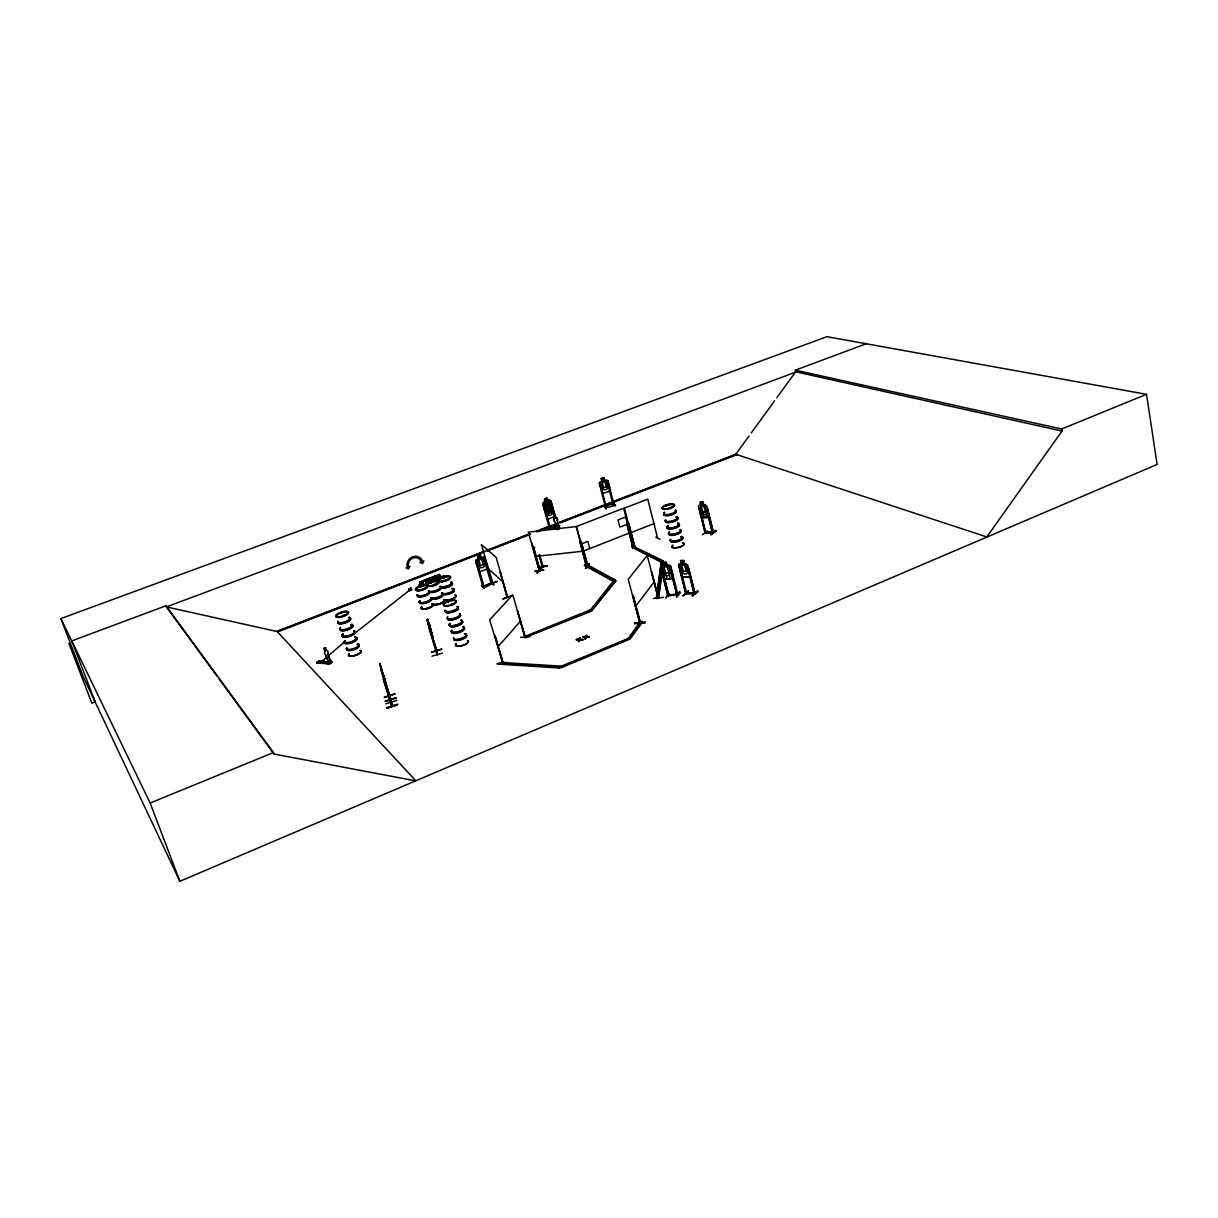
<?xml version="1.0" encoding="UTF-8"?>
<svg xmlns="http://www.w3.org/2000/svg" width="1218" height="1218" viewBox="0 0 1218 1218"><rect width="100%" height="100%" fill="white"/><g stroke="black" fill="none" stroke-linecap="round" stroke-linejoin="round"><path stroke-width="1.5" d="M558.194 527.242C557.387 525.811 558.514 530.85 558.407 526.968L557.768 527.059M557.646 527.181L558.362 527.47M554.266 516.645L554.388 513.57M433.029 579.052L437.155 579.494L439.987 576.297L438.038 579.859M331.296 662.759L318.477 661.739L331.768 662.455L331.463 661.024L329.362 660.872L330.169 662.927L329.256 661.009L330.093 661.024L329.149 661.298M421.809 586.284L420.621 582.691L421.124 585.98M420.91 585.828L421.535 586.452L419.662 587.289M662.912 576.129L664.739 579.311L672.58 578.489L672.93 575.063M547.415 527.227L550.597 529.16M547.369 526.831L550.932 529.008L547.461 527.15M584.412 565.35L588.949 567.329L584.731 564.695M588.446 567.497L584.442 565.289M481.536 585.736L484.307 588.309M484.109 587.883L481.475 585.295M381.447 668.834L391.648 702.603L381.112 669.733M391.526 705.146L392.485 706.318L382.833 675.107M391.039 699.634L389.912 695.417M389.593 695.813L390.567 699.878M540.944 569.034L536.986 573.115L543.076 566.69L539.635 554.692M537.336 573.023L540.944 568.578M451.802 604.737L452.076 603.945M451.376 604.539L452.213 604.037L451.162 605.011M662.09 570.161L658.42 597.246L656.365 597.673L656.578 598.495L658.268 598.008M662.577 566.537L663.308 561.117L661.359 561.528L632.431 547.369L661.557 562.305L663.11 560.828L634.121 546.699L632.431 547.369M658.603 598.038L662.288 570.953M662.775 567.329L663.308 561.117M683.039 595.724L688.459 591.156M707.14 530.774L702.466 534.793M688.414 590.73L683.131 595.861M656.365 597.673L661.359 561.528L663.11 560.828M656.578 598.495L661.359 561.528M448.559 602.073L447.706 601.753M447.843 601.814L448.194 601.738M606.107 508.911L604.433 506.444M606.473 508.774L604.387 506.521M446.427 580.362L445.24 580.453M445.316 580.758L445.986 579.996M445.666 579.996L446.915 580.103M442.819 578.291L442.56 577.865M420.986 582.63L420.575 581.656L420.804 582.387M433.806 584.686L434.993 584.351M435.1 584.427L433.882 584.731M433.608 585.127L435.435 584.518M431.964 582.478L431.598 582.752M422.387 589.07L423.103 588.796M423.407 589.299L422.996 588.994M330.154 661.481L329.773 661.45M324.247 648.189L324.993 651.341L324.095 648.783M329.134 661.146L330.032 661.283M330.9 662.44L330.306 660.613L329.225 661.039M329.789 660.993L330.504 661.998L328.099 663.582L327.931 662.379L328.221 663.247M436.76 650.549L437.095 653.32M436.455 651.006L437.429 654.614L428.188 622.246L429.238 623.601M644.901 622.078L634.563 623.022M634.563 622.946L644.855 622.824L644.901 621.987M392.455 706.288L391.374 701.933M390.978 699.695L380.503 666.033L380.899 666.718M331.235 662.79L318.583 661.374M329.302 664.069L329.043 662.607M330.154 663.521L316.573 662.425L330.154 663.505M329.834 663.734L317.015 662.699M320.273 660.963C313.787 664.526 323.044 660.872 318.994 660.856L316.543 663.003L329.454 663.81M329.926 663.49L332.088 662.227L319.009 661.42M633.299 595.45L632.614 595.906L633.299 595.45L640.272 621.774L639.389 622.033L642.206 621.454L642.419 622.291L630.33 638.643L628.305 638.811L639.983 621.926M344.527 615.638L342.623 616.201L344.115 615.79M343.034 615.501L344.055 615.303M341.207 613.339L340.903 613.354M434.476 579.692L434.095 578.794L431.385 581.96C426.483 579.205 425.889 583.711 430.928 582.843M329.484 661.313L330.154 660.948M585.614 636.618C579.342 635.994 586.086 639.206 585.965 635.507L586.863 635.75L586.391 637.166L589.223 637.258L586.391 637.166M585.767 637.181L585.965 635.507M582.646 636.877L585.432 636.953L585.097 638.948L586.056 636.953L589.07 636.694M585.843 638.643L586.056 636.953M579.174 639.267C572.902 638.643 579.646 641.856 579.524 638.156L580.438 638.399L579.951 639.815L582.783 639.907L579.951 639.815M579.326 639.831L579.524 638.156M543.685 570.176L534.672 571.364L543.593 569.75M576.205 639.511L578.976 639.602L578.626 641.612L579.601 639.602L582.615 639.343M579.387 641.307L579.601 639.602M507.404 662.592C502.105 661.876 489.21 665.135 504.008 663.627M497.507 663.917L507.51 663.034M586.239 636.603L586.711 635.202M585.097 638.948L585.432 636.953M578.626 641.612L578.976 639.602M579.783 639.252L580.286 637.836M323.729 661.937C315.31 665.987 326.911 659.638 322.496 662.029M437.003 651.128L427.29 619.825L428.843 625.991M436.501 650.991L428.614 625.093M507.023 597.064L500.217 572.232L507.267 597.338M324.14 648.174L325.587 647.58M493.016 583.726L481.369 544.613L496.107 557.281L507.51 596.957M549.379 506.216L550.978 506.627L552.424 511.864L551.693 514.62L549.166 515.595L547.202 513.874L545.755 508.637L546.852 507.175L544.309 509.17M544.446 509.185L544.994 507.936M524.623 637.608L590.791 611.421L590.563 610.614L589.725 610.111L525.262 636.298L524.973 637.669L512.824 594.734L489.636 619.916L502.882 662.942L502.592 661.968L500.994 664.297L559.275 667.966L629.006 638.521L629.234 639.389L561.437 667.555L553.063 666.474M590.563 610.614L525.506 637.105L525.156 636.177L526.283 637.653M525.476 637.181L517.467 610.888L525.004 637.242M545.192 501.633L544.218 503.156L545.664 508.393L547.643 510.129L550.171 509.154L550.917 506.399L549.47 501.146L547.856 500.735L547.11 497.766L544.385 498.801L545.314 501.694L542.71 503.658L547.993 519.157L554.357 516.721L554.51 513.57M538.919 569.75L542.162 566.522M484.992 559.595L484.155 559.899L491.402 584.092C493.366 580.255 488.083 588.324 483.013 587.091L475.553 561.087L476.208 559.686L483.272 557.144L484.688 557.844L487.017 565.852L486.835 569.187L479.709 571.714L477.928 569.111M555.499 529.038L550.673 526.587L554.205 525.552M556.047 528.825L550.764 526.085L551.602 526.252M557.722 528.17L552.881 525.734L553.825 525.384M556.656 527.15L553.505 525.034M553.474 525.521L556.809 526.952M559.412 528.795L558.788 527.242L556.672 528.947L556.245 528.231L556.519 529.221M599.408 483.333L602.91 493.351L609.594 491.265L609.822 488.159L607.858 480.638L606.594 479.968L599.941 482.039L599.317 483.348L605.62 507.723M669.93 507.997L671.011 507.327L670.326 508.058M665.789 506.17L665.591 505.912A6.349 1.964 -14.1 0 1 674.589 505.653A6.349 1.964 -14.1 0 1 665.043 509.398A6.349 1.964 -14.1 0 1 665.607 505.774M665.759 505.927L666.535 505.957M666.596 505.896L666.2 505.516M683.648 560.554L680.558 560.615L683.648 560.554L684.425 563.904L687.805 565.015L694.884 593.745L685.825 593.668L678.67 565.091L679.385 563.873L681.578 563.98L680.755 560.676M678.776 565.137L679.385 563.873M503.247 663.018L495.254 635.994L494.508 636.466L495.254 635.994M632.995 547.902L626.737 523.466L633.147 547.963C629.478 544.157 635.796 547.339 636.268 548.45M632.766 547.004L634.106 547.582M543.061 566.751L542.33 567.146L542.558 566.157M554.297 514.833L554.205 518.213A2.071 1.873 -63.3 0 0 554.647 521.365L557.326 529.282L559.656 527.501M663.825 565.974L662.425 567.238L663.993 573.358L666.322 575.794L669.443 575.459L670.448 572.673L668.895 566.553L666.931 565.639L669.23 565.228L670.707 566.263L678 594.826L677.878 593.714L676.706 594.247M676.371 596.485C680.39 589.634 682.232 591.202 677.01 596.942M676.462 597.018L679.522 591.948M986.808 536.971L1061.989 431.065L1061.654 429.01L795.324 370.181L795.674 371.81L776.81 397.784M668.941 594.871L676.812 594.095M668.895 595.724L662.242 569.111L668.849 595.739M672.58 578.489L664.784 579.266M667.875 594.658L668.758 594.749M663.49 597.368L653.411 598.48M452.517 604.478L450.63 604.95M556.839 523.314L735.748 454.284L749.07 435.953M751.293 432.908L774.587 400.829M452.167 604.524L451.482 604.158M639.739 622.992L628.244 579.296L647.23 555.423L658.375 598.419L657.598 597.536M634.532 623.768L645.053 622.55M667.022 565.517L666.216 562.183L662.836 562.594L667.159 579.052M670.25 568.395L676.949 594.978L670.25 568.395L671.164 568.304M633.802 631.396L628.305 638.811L629.234 639.389M636.009 628.412L640.409 622.474M500.75 663.46L559.032 667.114L630.117 637.79L642.206 621.454M557.555 525.034L557.22 524.258M445.651 580.377L446.884 579.951M549.531 528.125L549.714 526.983M550.125 527.912L543.776 505.044L550.094 527.759M658.177 598.068L651.417 571.623L658.634 598.068M635.415 606.564L654.096 582.037M391.054 702.329L392.044 706.47L383.32 679.172M431.142 582.295L431.872 582.417M422.692 589.573L423.697 588.903M420.058 587.228L420.164 586.68M425.447 583.498L427.366 581.093L434.05 578.367L435.496 579.464M428.492 580.514L426.574 582.92L427.411 585.691M589.725 610.111L591.628 609.929L615.44 580.544L613.598 580.727L586.086 565.761L587.822 565.076L615.379 580.012L615.653 581.336L591.857 610.751L589.954 610.918L613.598 580.727L615.379 580.012M595.906 603.565L589.954 610.918L590.791 611.421M598.297 600.626L600.687 597.688M603.077 594.749L613.811 581.519L615.592 580.803L589.649 566.72M530.15 636.709L520.573 637.288M586.163 567.923C596.363 554.236 578.063 578.261 588.949 563.477M585.66 567.999L589.086 563.858M587.122 565L586.041 565.274L587.061 565.167M586.36 566.203L579.859 541.492L586.467 566.172M561.437 667.555L560.341 666.094L502.06 662.501L502.958 662.029M431.05 582.859L433.014 579.281L430.152 582.493L426.026 581.899L429.71 583.331M322.77 661.678L322.359 662.394L323.592 661.846M580.56 541.538L587.046 566.279L576.236 526.602L623.631 508.211L633.969 547.674M497.629 647.093L520.451 621.256M547.293 566.066L538.463 567.025L547.506 565.989M542.467 566.492L539.239 569.735M539.224 569.415L540.137 571.059L533.454 546.715L532.525 546.943L533.454 546.715M483.226 587.03L482.663 586.132L483.851 586.102M484.003 586.756L476.771 562.549L483.82 586.65M533.438 548.709L534.717 547.384M632.964 595.876L640.059 623.007L632.934 595.48M553.033 525.552L558.011 528.064M703.73 505.196L703.03 502.09L700.213 502.181L701.34 512.078L703.319 514.498L705.892 514.453L706.684 512.002L705.298 506.292L703.654 505.303M420.18 585.736L420.606 586.787L420.21 585.721L421.23 585.34M665.576 506.018L665.926 506.17M605.681 507.571C627.651 503.947 604.752 502.79 606.381 507.495L600.413 484.718L599.698 485.038M320.562 662.622L326.82 657.111M328.068 656.015L345.547 641.033M694.138 593.547L687.561 566.872L694.093 593.745C696.087 590.532 690.789 594.491 686.815 592.785M692.205 595.404L697.67 590.76M685.962 593.455L685.978 592.45L686.982 593.44L685.78 592.481M689.967 573.922L689.738 577.18L682.643 577.165L680.892 573.906M355.504 632.721L409.735 590.091L408.852 588.69L409.781 590.974L409.735 590.091M682.643 577.165L689.708 577.028M688.216 567.025L695.173 593.547L686.221 593.41M502.836 663.414L494.904 636.024M679.37 566.888L680.192 566.888L686.708 593.638M678.67 565.091L685.78 593.653M422.89 586.086L421.793 582.585L424.488 580.438M447.859 601.936L448.391 601.951M446.701 579.966L446.108 580.484M442.652 577.956L443.322 578.032M434.978 584.884L434.613 585.158M422.555 589.375L423.209 588.873M705.572 505.12L706.821 506.186L713.322 532.829L712.393 531.764M710.764 534.26L715.91 530.287M710.718 534.245L716.062 530.698L710.947 534.702M710.84 534.763L716.428 530.728M419.54 587.137L420.088 586.771M704.735 531.962L705.846 531.794M706.455 508.089L712.393 532.845L706.455 508.089L707.399 507.952L713.504 532.677L705.222 532.723L699.178 508.073L705.74 532.875L705.664 531.962M702.07 517.559L708.602 517.437L708.815 514.392L708.602 517.437L702.07 517.559L700.472 514.544M542.756 567.025L539.315 554.723M343.156 615.44L344.161 615.623M702.984 502.136L706.638 517.498M699.939 508.058L705.648 532.89M500.994 664.297L502.318 663.308M392.105 705.313L390.993 702.055M633.878 546.715L633.04 547.034M587.685 565.061L586.619 565.319L587.396 564.985M324.901 651.341A2.345 1.751 -84.3 0 0 325.648 654.842L328.647 662.683L330.352 661.633L327.931 653.366A2.345 1.751 -84.3 0 0 326.515 650.29L325.648 647.778M331.463 661.024L329.515 663.353L329.225 662.485M324.871 661.328C318.37 664.921 327.657 661.237 323.577 661.237M321.141 661.024L318.796 662.82L322.42 661.13M556.672 525.354L549.288 528.064L543.015 505.318L543.883 505.105M483.104 586.924L492.118 583.681M490.854 583.148L483.759 586.01M667.982 595.663L668.743 594.597M350.738 635.766L349.794 636.131M539.346 570.998L531.931 543.487M612.989 504.389L613.857 504.267M613.096 504.48L613.37 505.15M435.07 584.975L434.126 585.127M540.076 571.059L533.332 546.852M219.073 678.944L273.989 754.033L415.673 780.86L1157.1 464.439L1146.549 394.312L826.961 336.686L60.9 618.577L82.991 676.234L179.853 881.314L415.825 780.784L276.943 631.289L484.201 551.328M579.753 640.15L582.783 639.907M586.208 637.501L589.223 637.258M1061.654 429.01L1146.549 394.312M273.471 752.587L165.983 605.772L71.786 640.896L150.149 803.012L273.471 752.587L273.989 754.033M636.39 548.618L631.914 546.532M659.897 539.269L655.786 537.153M657.644 538.249L647.763 499.106L624.392 508.18L634.715 547.521M586.954 566.172L587.746 565.852L581.108 541.325L587.837 565.989L587.091 566.248L576.495 526.511L528.353 532.129L539.376 571.166L540.244 570.907M633.193 547.963L633.634 546.654M586.086 565.761L588.02 565.837M632.629 548.13L634.319 547.445M628.138 523.055L635.02 547.4L628.671 522.964M581.245 541.386L580.438 541.706M626.737 523.466L627.666 523.222L626.874 523.527M582.92 551.297L630.026 532.753M630.787 532.723L653.99 523.588M581.641 543.852L587.837 541.416L589.771 548.587M421.184 586.528L419.677 581.945L434.674 576.312L435.587 579.357M419.723 582.113L420.682 581.656M434.811 577.043L419.936 582.828L434.917 577.119L434.674 576.312M419.099 586.726L418.672 585.34L420.91 584.473L421.428 585.904M418.764 585.401L421.002 584.533M606.168 506.551L605.3 506.795L606.29 506.627M614.055 505.074L607.873 480.668M434.384 578.093L439.911 575.947L441.342 577.043L444.372 575.764L441.418 576.906M428.949 582.006L440.368 577.423M427.822 582.569L433.38 580.423M432.923 578.946L434.369 580.042L438.495 578.337L439.287 581.077M436.988 579.57L435.998 579.951L436.546 581.732L438.647 580.773L438.115 579.007L437.125 579.387L437.536 581.351M549.47 506.094L552.454 506.049M551.221 505.424L544.888 507.83M487.748 549.957L528.49 534.245M539.117 530.135L551.526 525.354M95.156 701.918L91.837 703.197L68.908 643.393M530.622 533.758L277.186 631.548L166.394 606.899L165.983 605.772M535.935 531.718L736.205 454.436M278.298 631.67L482.161 552.987M487.489 550.932L530.028 534.519M537.123 531.779L556.626 524.258M560.173 522.887L737.438 454.466M554.16 525.354L551.465 526.618M556.504 524.76L550.094 527.242M559.732 525.689L556.961 524.532M558.788 527.242L559.275 528.155M434.948 577.317L433.593 576.784L421.793 582.585M545.999 504.328L548.663 503.278M547.917 500.598L550.901 500.552L555.575 518.031L551.252 502.288L550.384 502.516L554.708 518.259M549.668 499.928L543.304 502.318M795.324 370.181L866.059 343.826M796.176 371.916L166.394 606.899L216.834 675.868M512.199 595.465L502.806 599.028L512.382 595.709M487.931 585.203L496.929 581.671M487.779 584.716L496.944 581.351M490.915 582.371L494.006 584.747M476.862 562.625L476.025 562.929M694.839 593.729L694.519 592.77M713.185 532.845L704.994 532.89M615.714 505.927L613.111 503.384M384.355 697.198L395.226 693.788L384.401 697.427M396.063 697.579C381.599 701.964 381.097 703.228 396.215 698.081M385.771 703.837L396.748 700.38M386.715 708.145C399.641 703.502 403.219 703.106 386.761 708.389M386.563 707.658L397.601 704.187M613.263 505.303L607.356 482.556L608.132 482.313M491.981 583.711L484.566 557.905M381.523 669.184L379.62 663.536L389.653 696.224M381.645 670.646L381.173 669.032M381.28 671.088L380.99 669.778M381.889 672.29L382.863 675.609M382.147 673.128L382.01 672.26M382.909 675.472L382.361 674.452L383.015 676.264M383.64 675.686L384.797 679.416M383.031 676.98L382.559 675.351M385.04 682.019L385.923 686.008M384.614 679.507L385.482 682.506L384.888 679.309M386.213 685.795L386.913 688.946L386.03 685.917M601.174 478.659L604.006 477.745L604.691 480.699L606.366 481.186L607.736 486.408L606.899 489.088L604.235 489.91L602.225 488.129L600.855 482.907L602.027 481.521L601.144 478.628L604.021 477.76M379.909 664.815L379.62 663.536M431.537 652.33L441.875 649.103L431.507 652.209M431.964 656.167L442.408 653.168M431.005 632.325L427.564 619.246L432.801 637.121L429.101 623.54L429.665 624.91M427.427 621.028L428.325 624.332M428.066 622.276L428.447 623.266M427.518 620.708C437.079 651.432 427.076 615.227 430 627.163M428.416 624.24L428.782 626.631M428.98 628.381L437.018 654.736L436.394 650.656M430.411 628.671L432.36 638.049L432.025 635.157M430.944 632.112L432.801 637.121M431.553 635.217L432.36 638.049M451.619 604.707L450.782 604.463M554.251 514.818L556.047 517.498A2.071 1.873 -63.3 0 1 557.25 520.36L558.879 527.836L556.9 528.566L557.174 529.556L550.825 526.283M554.997 526.633L554.297 527.013M605.392 506.901L605.513 507.647M677.238 594.719L677.878 593.714M579.738 541.629L580.681 541.401M492.407 582.6L492.635 583.833M535.204 556.459L583.178 551.191M538.326 566.674L547.308 566.218M662.988 562.686L666.109 562.351L670.265 578.733M663.795 565.868L661.435 566.066L660.643 567.405L668.058 595.846L677.924 594.673M661.481 566.218L669.2 565.35M664.099 567.07L667.22 566.72M662.242 569.111L661.207 569.354L667.89 595.846M665.652 573.176L668.773 572.841M586.3 566.522L613.811 581.519L615.653 581.336M702.969 502.197L700.335 502.288L704.065 517.528M705.557 505.226L699.147 505.242L698.477 506.384L705.1 532.875M701.324 506.368L703.913 506.323M702.725 512.062L705.298 512.017M705.892 532.083L712.408 532.053L705.724 532.22M679.4 564.025L686.373 564.01M687.378 567.025L688.398 566.872M686.617 592.938L693.758 592.77M692.342 595.967L698.279 591.263L692.463 595.891M582.798 637.425L585.584 637.516M576.358 640.074L579.144 640.166M636.588 548.313L631.853 546.045M493.579 584.868L490.732 581.991M513.585 664.008L522.994 664.602M532.388 665.18L541.782 665.774M325.648 654.842L328.753 662.683M330.352 661.633L327.931 653.366M331.555 662.013L329.971 661.009M433.441 579.844L436.699 580.331M542.299 567.146L538.995 555.073M795.674 371.81L1061.989 431.065M735.748 454.284L987.57 537.214M391.937 706.455L383.228 678.807M550.384 502.516L554.829 518.32M483.257 557.265L484.597 557.92M636.024 548.283L663.308 561.605M552.972 508.104L552.82 511.24L546.41 513.661L544.796 511.195L546.486 513.57M556.047 517.498L556.002 517.483A2.071 1.873 -63.3 0 1 557.205 520.33L557.25 520.36M554.16 518.183L554.205 518.213A2.071 1.873 -63.3 0 0 554.601 521.334L554.647 521.365M556.245 528.231L557.113 528.49M551.358 526.085L557.981 529.51M584.747 564.68L587.411 566.172M628.077 637.958L629.006 638.521M437.369 578.733L438.297 581.702M432.497 577.347L434.43 579.905M419.479 602.255L419.494 601.936A6.364 2.055 -17.1 0 0 425.843 602.712A6.364 2.055 -17.1 0 0 431.218 598.434M488.433 568.867L503.308 582.189M475.553 561.087L479.74 571.744M390.186 698.827L389.532 695.539M436.699 649.864L437.018 650.838M431.065 631.64L430.137 627.818M432.923 637.09L430.989 632.279M430.548 630.178L428.843 623.875M681.045 573.845L682.75 577.012M700.533 514.514L702.116 517.513M60.9 618.577L72.227 642.038M382.452 673.721L381.386 670.676M381.067 667.449L380.016 664.419M71.786 640.896L95.293 702.299M380.625 666.002L380.929 666.809M150.149 803.012L179.853 881.314M430.685 631.975L431.4 633.923L430.411 629.615M385.025 682.552L385.741 684.577L384.462 679.979M431.537 635.157L432.481 638.019M384.553 678.715L385.482 682.506M385.969 685.14L386.913 688.946M383.822 676.477L384.325 678.182L383.061 673.661M430.365 629.904L431.629 633.375L431.081 630.954M424.031 585.432L422.935 581.93L425.615 579.875L439.485 574.363L441.342 577.043M434.856 577.393L436.318 582.234M433.73 578.032L434.369 580.042M444.494 578.352L443.961 576.586L442.971 576.967L443.504 578.733M559.032 667.114L559.275 667.966M381.127 668.195L381.615 669.946M532.022 543.472L534.26 551.449M560.341 666.094L560.584 666.946M546.121 504.389L546.897 507.206M552.485 526.968L555.225 525.902L551.83 526.633M557.235 524.121L557.448 525.08M591.628 609.929L591.857 610.751M427.685 619.216L428.873 623.266M630.117 637.79L630.33 638.643M613.598 580.727L613.811 581.519M670.57 566.37L672.778 575.109M683.587 560.6L684.349 564.01L686.145 565.106L687.683 571.272L686.83 573.891L683.998 573.891L681.836 571.257L680.283 565.122L681.517 564.025L680.618 560.569M383.198 674.315L383.472 675.533M384.599 680.649L384.873 681.882M419.601 602.301L419.601 602.331A6.273 2.025 -17.1 0 0 426.726 602.834A6.273 2.025 -17.1 0 0 430.548 598.556M430.472 630.224L430.609 631.366M428.645 624.24L428.766 625.382M427.32 619.962L427.457 621.089M427.168 619.855L427.335 621.119M432.192 603.884A6.273 2.04 -17.1 0 1 431.37 606.823A6.273 2.04 -17.1 0 1 423.62 609.107A6.273 2.04 -17.1 0 1 421.778 606.96M429.178 591.765A6.364 2.025 -17 0 1 423.788 596.028A6.364 2.025 -17 0 1 417.393 595.237M419.814 600.504A6.273 2.025 -17.1 0 0 424.823 602.164A6.273 2.025 -17.1 0 0 430.913 597.734A6.257 2.01 -16.9 0 0 439.317 596.653A6.257 2.01 -16.9 0 0 441.586 592.983M418.109 594.963A6.288 1.994 -17 0 0 423.118 596.592A6.288 1.994 -17 0 0 429.223 592.176A6.257 1.994 -16.9 0 0 436.912 591.385A6.257 1.994 -16.9 0 0 440.611 587.746M419.86 600.9A6.364 2.04 -17.1 0 0 424.93 602.59A6.364 2.04 -17.1 0 0 431.111 598.084A6.349 2.04 -16.9 0 0 439.47 597.048A6.349 2.04 -16.9 0 0 441.769 593.333M429.071 591.415A6.364 2.025 -17 0 1 423.681 595.678A6.364 2.025 -17 0 1 417.287 594.902M428.173 590.76A6.288 1.994 -17 0 1 424.336 595.008A6.288 1.994 -17 0 1 417.256 594.491M432.223 604.128A6.242 2.025 -17.1 0 1 431.416 607.051A6.242 2.025 -17.1 0 1 423.712 609.335A6.242 2.025 -17.1 0 1 421.885 607.188M453.37 589.634A6.242 2.01 -16.8 0 1 451.162 593.257A6.242 2.01 -16.8 0 1 442.773 594.338M454.04 589.497A6.318 2.025 -16.8 0 1 450.356 593.196A6.318 2.025 -16.8 0 1 442.576 593.988A6.349 2.04 -16.9 0 1 439.576 597.399A6.349 2.04 -16.9 0 1 431.781 598.784M455.045 595.176A6.242 2.025 -16.8 0 1 452.852 598.845A6.242 2.025 -16.8 0 1 444.448 599.911A6.227 2.025 -16.9 0 1 439.865 603.915A6.257 2.04 -16.9 0 1 432.649 603.961M454.969 594.947A6.242 2.025 -16.8 0 1 452.776 598.601A6.242 2.025 -16.8 0 1 444.372 599.682M451.33 582.554A6.334 2.01 -16.8 0 1 449.077 586.208A6.334 2.01 -16.8 0 1 440.566 587.32A6.349 2.025 -16.9 0 1 436.82 591.019A6.349 2.025 -16.9 0 1 429.041 591.811M451.985 588.401A6.242 1.994 -16.8 0 1 450.827 592.146A6.242 1.994 -16.8 0 1 442.119 592.785M453.949 589.162A6.318 2.025 -16.8 0 1 449.488 593.136A6.318 2.025 -16.8 0 1 442.149 593.196M452.152 588.736A6.318 2.025 -16.8 0 1 453.218 588.873M451.223 582.219A6.334 2.01 -16.7 0 1 448.97 585.873A6.334 2.01 -16.7 0 1 440.459 586.985A6.349 2.01 -16.9 0 1 436.714 590.669A6.349 2.01 -16.9 0 1 428.934 591.476M444.326 599.956A6.257 2.04 -16.9 0 1 439.865 603.93A6.227 2.025 -16.9 0 1 432.664 603.945M432.557 603.58A6.227 2.025 -16.9 0 0 439.744 603.549A6.227 2.025 -16.9 0 0 444.189 599.591A6.257 2.04 -16.9 0 1 439.805 603.702A6.257 2.04 -16.9 0 1 432.573 603.732M440.277 586.619A6.257 1.994 -16.9 0 1 435.8 590.547A6.257 1.994 -16.9 0 1 428.584 590.608M676.325 517.772A6.349 2.01 -14.1 0 1 676.599 520.375A6.349 2.01 -14.1 0 1 668.819 522.674A6.349 2.01 -14.1 0 1 665.865 520.862M676.279 517.346A6.44 2.04 -14.1 0 1 676.569 519.979A6.44 2.04 -14.1 0 1 668.682 522.294A6.44 2.04 -14.1 0 1 665.683 520.467M677.787 523.588A6.349 2.04 -14.1 0 1 677.726 526.42A6.349 2.04 -14.1 0 1 669.382 528.505A6.349 2.04 -14.1 0 1 668.027 526.024M677.65 523.146A6.334 2.025 -14.1 0 1 677.589 525.963A6.334 2.025 -14.1 0 1 669.291 528.049A6.349 2.025 -14.1 0 1 667.951 525.719A6.334 2.025 -14.1 0 0 669.291 528.049A6.349 2.025 -14.1 0 0 677.65 526.115A6.349 2.025 -14.1 0 0 677.71 523.283M675.488 510.692A6.455 2.01 -14.1 0 1 673.676 513.707A6.455 2.01 -14.1 0 1 665.622 515.381A6.455 2.01 -14.1 0 1 664.663 512.945M676.949 516.858A6.349 2.01 -14.1 0 1 671.925 520.984A6.349 2.01 -14.1 0 1 665.576 519.705M675.518 511.134A6.364 1.994 -14.1 0 1 670.479 515.229A6.364 1.994 -14.1 0 1 664.13 513.981M676.203 516.995A6.44 2.04 -14.1 0 1 676.477 519.614A6.44 2.04 -14.1 0 1 668.591 521.943A6.44 2.04 -14.1 0 1 665.591 520.116M675.411 510.342A6.455 2.01 -14.1 0 1 673.584 513.357A6.455 2.01 -14.1 0 1 665.53 515.016A6.455 2.01 -14.1 0 1 664.571 512.595M675.229 509.977A6.364 1.979 -14.1 0 1 673.432 512.93A6.364 1.979 -14.1 0 1 665.485 514.59A6.364 1.979 -14.1 0 1 664.541 512.199M681.197 537.275A6.318 2.071 -14.1 0 1 681.501 539.955A6.318 2.071 -14.1 0 1 673.752 542.238A6.318 2.071 -14.1 0 1 670.783 540.366M681.166 536.849A6.41 2.101 -14.1 0 1 681.471 539.559A6.41 2.101 -14.1 0 1 673.615 541.888A6.41 2.101 -14.1 0 1 670.6 539.97M682.628 542.969A6.334 2.101 -14 0 1 682.598 545.892A6.334 2.101 -14 0 1 674.285 547.963A6.334 2.101 -14 0 1 672.915 545.405M682.582 542.756A6.334 2.101 -14 0 1 682.537 545.664A6.334 2.101 -14 0 1 674.239 547.735A6.334 2.101 -14 0 1 672.854 545.177M677.908 524.151A6.334 2.025 -14.1 0 1 677.847 526.983A6.334 2.025 -14.1 0 1 669.55 529.069A6.334 2.025 -14.1 0 1 668.18 526.587M677.847 523.816A6.349 2.04 -14.1 0 1 677.787 526.648A6.349 2.04 -14.1 0 1 669.443 528.734A6.349 2.04 -14.1 0 1 668.073 526.252M680.39 530.272A6.425 2.086 -14.1 0 1 678.593 533.347A6.425 2.086 -14.1 0 1 670.555 535.006A6.425 2.086 -14.1 0 1 669.596 532.494M681.821 536.392A6.334 2.071 -14.1 0 1 676.843 540.594A6.334 2.071 -14.1 0 1 670.494 539.224M680.405 530.698A6.334 2.055 -14.1 0 1 675.411 534.885A6.334 2.055 -14.1 0 1 669.063 533.53M681.075 536.499A6.41 2.101 -14.1 0 1 681.38 539.209A6.41 2.101 -14.1 0 1 673.524 541.523A6.41 2.101 -14.1 0 1 670.524 539.62M680.299 529.921A6.425 2.071 -14.1 0 1 678.502 532.997A6.425 2.071 -14.1 0 1 670.479 534.656A6.425 2.071 -14.1 0 1 669.504 532.144M680.116 529.556A6.334 2.04 -14.1 0 1 678.35 532.586A6.334 2.04 -14.1 0 1 670.433 534.215A6.334 2.04 -14.1 0 1 669.474 531.748M459.46 614.435A6.775 2.269 -16.9 0 1 455.502 619.155A6.775 2.269 -16.9 0 1 447.706 618.485M459.399 613.979A6.866 2.299 -16.9 0 1 455.38 618.759A6.866 2.299 -16.9 0 1 447.493 618.089M461.257 620.434A6.775 2.299 -16.9 0 1 460.526 623.692A6.775 2.299 -16.9 0 1 452.167 626.174A6.775 2.299 -16.9 0 1 450.036 623.768M461.196 620.175A6.775 2.299 -16.9 0 1 460.45 623.433A6.775 2.299 -16.9 0 1 452.091 625.915A6.775 2.299 -16.9 0 1 449.96 623.509M457.252 606.808A6.882 2.284 -16.8 0 1 453.218 611.558A6.882 2.284 -16.8 0 1 445.316 610.903M459.871 613.567A6.775 2.269 -16.9 0 1 453.431 618.455A6.775 2.269 -16.9 0 1 447.874 616.567M457.298 607.264A6.775 2.253 -16.8 0 1 456.537 610.462A6.775 2.253 -16.8 0 1 448.163 612.943A6.775 2.253 -16.8 0 1 446.062 610.583M460.084 613.963A6.866 2.299 -16.9 0 1 454.421 618.668A6.866 2.299 -16.9 0 1 447.387 617.724M457.146 606.427A6.882 2.284 -16.8 0 1 453.096 611.177A6.882 2.284 -16.8 0 1 445.209 610.538M457.724 606.381A6.79 2.238 -16.8 0 1 452.106 610.994A6.79 2.238 -16.8 0 1 445.164 610.096M465.565 634.776A6.745 2.345 -16.9 0 1 461.652 639.602A6.745 2.345 -16.9 0 1 453.872 638.841M465.504 634.334A6.836 2.375 -16.9 0 1 461.546 639.206A6.836 2.375 -16.9 0 1 453.659 638.445M456.095 643.804A6.745 2.375 -17 0 0 458.242 646.301A6.745 2.375 -17 0 0 466.57 643.82A6.745 2.375 -17 0 0 467.286 640.47A6.714 2.36 -17 0 1 466.509 643.667A6.714 2.36 -17 0 1 458.212 646.134A6.714 2.36 -17 0 1 456.08 643.637M461.348 620.708A6.775 2.299 -16.9 0 1 460.602 623.966A6.775 2.299 -16.9 0 1 452.243 626.448A6.775 2.299 -16.9 0 1 450.127 624.042M463.373 627.209A6.851 2.345 -16.9 0 1 462.627 630.543A6.851 2.345 -16.9 0 1 454.177 633.056A6.851 2.345 -16.9 0 1 452.03 630.574M465.2 633.588A6.745 2.345 -16.9 0 1 461.287 638.399A6.745 2.345 -16.9 0 1 453.507 637.653M463.419 627.666A6.76 2.314 -16.9 0 1 462.688 630.954A6.76 2.314 -16.9 0 1 454.36 633.421A6.76 2.314 -16.9 0 1 452.228 630.985M466.189 634.319A6.836 2.375 -16.9 0 1 460.587 639.115A6.836 2.375 -16.9 0 1 453.553 638.08M464.241 633.802A6.836 2.375 -16.9 0 1 465.398 633.969M463.266 626.844A6.851 2.345 -16.9 0 1 462.52 630.178A6.851 2.345 -16.9 0 1 454.07 632.675A6.851 2.345 -16.9 0 1 451.908 630.208M463.068 626.463A6.76 2.314 -16.9 0 1 459.14 631.244A6.76 2.314 -16.9 0 1 451.36 630.528M352.672 625.671A6.623 2.131 -18 0 1 346.734 630.239A6.623 2.131 -18 0 1 340.461 629.28M350.967 625.169A6.623 2.131 -18 0 1 352.002 625.321M350.906 624.727A6.714 2.162 -18 0 1 351.804 627.361A6.714 2.162 -18 0 1 343.872 630.452A6.714 2.162 -18 0 1 340.248 628.884M353.89 631.137A6.623 2.147 -18 0 1 352.672 634.35A6.623 2.147 -18 0 1 344.511 636.755A6.623 2.147 -18 0 1 342.974 634.426M342.943 634.365A6.623 2.147 -18 0 0 344.511 636.755A6.623 2.147 -18 0 0 352.687 634.411A6.623 2.147 -18 0 0 353.905 631.198M353.738 630.741A6.592 2.147 -18 0 1 352.52 633.954A6.592 2.147 -18 0 1 344.405 636.359A6.592 2.147 -18 0 1 342.837 633.969M353.814 630.894A6.623 2.147 -18 0 1 352.581 634.106A6.623 2.147 -18 0 1 344.435 636.512A6.623 2.147 -18 0 1 342.867 634.121M348.652 617.785A6.714 2.131 -18 0 1 349.551 620.373A6.714 2.131 -18 0 1 341.588 623.464A6.714 2.131 -18 0 1 337.98 621.941M351.621 624.164A6.623 2.116 -18 0 1 350.388 627.346A6.623 2.116 -18 0 1 342.243 629.752A6.623 2.116 -18 0 1 340.69 627.392M350.419 618.714A6.623 2.101 -18 0 1 345.288 622.992A6.623 2.101 -18 0 1 338.01 622.946M351.835 624.529A6.714 2.162 -18 0 1 347.313 629.234A6.714 2.162 -18 0 1 340.127 628.534M348.546 617.419A6.729 2.131 -18 0 1 349.429 620.023A6.729 2.131 -18 0 1 341.482 623.114A6.729 2.131 -18 0 1 337.858 621.576M349.383 617.206A6.638 2.101 -18 0 1 344.907 621.819A6.638 2.101 -18 0 1 337.812 621.15M358.366 645.038A6.592 2.192 -18.1 0 1 357.178 648.296A6.592 2.192 -18.1 0 1 349.064 650.701A6.592 2.192 -18.1 0 1 347.48 648.265M357.27 644.429A6.684 2.223 -18.1 0 1 358.199 647.139A6.684 2.223 -18.1 0 1 350.297 650.245A6.684 2.223 -18.1 0 1 346.673 648.6M349.246 653.624A6.577 2.208 -18.2 0 0 350.83 656.091A6.577 2.208 -18.2 0 0 358.914 653.685A6.577 2.208 -18.2 0 0 360.102 650.412A6.592 2.223 -18.2 0 1 355.778 655.314A6.592 2.223 -18.2 0 1 348.668 654.523M354.073 631.777A6.592 2.147 -18.1 0 1 349.642 636.435A6.592 2.147 -18.1 0 1 342.578 635.72M353.981 631.396A6.623 2.147 -18 0 1 352.748 634.608A6.623 2.147 -18 0 1 344.603 637.029A6.623 2.147 -18 0 1 343.034 634.639M355.047 637.532A6.699 2.192 -18.1 0 1 355.626 640.47A6.699 2.192 -18.1 0 1 347.069 643.409A6.699 2.192 -18.1 0 1 345.029 640.972M358.001 643.88A6.592 2.192 -18.1 0 1 353.601 648.6A6.592 2.192 -18.1 0 1 346.506 647.839M356.143 638.141A6.608 2.177 -18.1 0 1 354.925 641.384A6.608 2.177 -18.1 0 1 346.81 643.789A6.608 2.177 -18.1 0 1 345.242 641.368M357.148 644.078A6.684 2.223 -18.1 0 1 358.077 646.773A6.684 2.223 -18.1 0 1 350.19 649.894A6.684 2.223 -18.1 0 1 346.551 648.25M354.925 637.181A6.699 2.192 -18.1 0 1 355.839 639.861A6.699 2.192 -18.1 0 1 347.937 642.967A6.699 2.192 -18.1 0 1 344.298 641.353M354.743 636.816A6.608 2.162 -18.1 0 1 352.931 641.049A6.608 2.162 -18.1 0 1 344.07 641.582M360.071 650.427A6.547 2.192 -18.2 0 1 355.717 655.147A6.547 2.192 -18.2 0 1 348.668 654.355M546.166 508.515L548.739 511.073L547.902 515.092L549.485 511.469L552.561 513.296L549.866 510.662L550.734 506.871L549.09 510.235L546.166 508.515M668.986 593.486L665.744 598.068L669.017 593.471M410.877 587.898L411.806 590.182L410.923 587.852M484.703 564.025L483.881 566.964L481.049 567.969L478.841 566.142L477.212 560.569L478.446 559.032L477.41 555.956L480.471 554.89L481.277 558.011L483.074 558.468L484.703 564.025M409.75 566.477L408.441 568.958L406.051 567.908L407.33 567.405A8.419 7.795 -54.1 0 1 412.643 556.778A8.419 7.795 -54.1 0 1 422.661 561.483L423.91 560.996L422.494 563.523L419.997 562.518L421.261 562.031A7.019 6.501 -54.1 0 0 412.902 558.103A7.019 6.501 -54.1 0 0 408.472 566.964L409.75 566.477M627.696 524.06L619.901 527.12L618.013 519.949L625.839 516.904L627.696 524.06M548.542 504.983L546.912 505.607L546.654 504.663L548.283 504.039L548.542 504.983M549.638 507.145L547.11 508.119L548.557 513.357L551.069 512.382L549.638 507.145M555.789 526.206L553.094 527.455L555.789 526.206M556.443 526.526L553.748 527.79L556.443 526.526M549.562 506.916L547.019 507.876L545.573 502.638L548.115 501.664L549.562 506.916M546.76 498.558L545.116 499.167L545.375 500.111L547.019 499.487L546.76 498.558M483.181 564.573L480.364 565.594L478.735 560.021L481.567 559.016L483.181 564.573M480.044 555.712L478.217 556.352L478.507 557.357L480.334 556.702L480.044 555.712M606.305 486.85L603.656 487.687L602.271 482.465L604.935 481.628L606.305 486.85M603.61 478.507L601.89 479.039L602.134 479.968L603.854 479.435L603.61 478.507M665.683 562.96L663.673 563.173L663.962 564.269L665.957 564.056L665.683 562.96M702.573 502.76L700.913 502.79L701.172 503.81L702.832 503.78L702.573 502.76M683.146 561.27L681.334 561.27L681.608 562.366L683.435 562.366L683.146 561.27M684.623 565.122L681.791 565.122L683.344 571.257L686.16 571.272L684.623 565.122M418.779 590.243A6.288 1.979 -17 0 0 427.472 585.888A6.288 1.979 -17 0 0 418.079 586.878A6.303 1.979 -17 0 0 418.779 590.273A6.303 1.979 -17 0 0 427.488 585.904A6.303 1.979 -17 0 0 418.079 586.909A6.288 1.979 -17 0 0 418.779 590.243M431.309 606.671A6.257 2.04 -17.1 0 0 432.116 603.747A6.242 2.025 -17.1 0 1 431.294 606.671A6.257 2.04 -17.1 0 1 423.59 608.954A6.257 2.04 -17.1 0 1 421.763 606.808A6.242 2.025 -17.1 0 0 423.605 608.939A6.242 2.025 -17.1 0 0 431.294 606.671M418.962 590.821A6.273 1.979 -17 0 0 427.64 586.467A6.273 1.979 -17 0 0 418.261 587.457A6.273 1.979 -17 0 0 418.962 590.821M418.84 590.471A6.303 1.979 -17 0 0 427.548 586.102A6.303 1.979 -17 0 0 418.139 587.106A6.303 1.979 -17 0 0 418.84 590.471M441.845 581.29A6.242 1.964 -16.7 0 0 450.401 576.982A6.257 1.964 -16.7 0 0 440.992 578.002A6.257 1.964 -16.7 0 0 441.829 581.321A6.257 1.964 -16.7 0 0 450.432 577.012A6.242 1.964 -16.7 0 0 441.007 578.002A6.257 1.964 -16.7 0 0 441.829 581.29A6.257 1.964 -16.7 0 0 450.401 576.982A6.257 1.964 -16.7 0 0 440.992 578.017A6.242 1.964 -16.7 0 0 441.845 581.29M442.012 581.869A6.242 1.964 -16.7 0 0 450.569 577.56A6.242 1.964 -16.7 0 0 441.175 578.58A6.242 1.964 -16.7 0 0 442.012 581.869M449.153 586.589A6.227 1.979 -16.8 0 0 451.36 582.98A6.242 1.979 -16.8 0 1 449.153 586.589A6.242 1.979 -16.8 0 1 440.764 587.685A6.227 1.979 -16.8 0 0 449.153 586.589M448.102 585.767A6.227 1.979 -16.7 0 0 451.025 581.869A6.242 1.979 -16.7 0 1 448.102 585.767A6.242 1.979 -16.7 0 1 440.109 586.117A6.227 1.979 -16.7 0 0 448.102 585.767M438.922 598.068A6.242 2.01 -16.9 0 0 442.621 594.399A6.257 2.01 -16.9 0 1 438.937 598.068A6.257 2.01 -16.9 0 1 431.279 598.845A6.242 2.01 -16.9 0 0 438.922 598.068M430.274 585.812A6.288 1.979 -16.9 0 0 438.922 581.473A6.288 1.979 -16.9 0 0 429.497 582.478A6.288 1.979 -16.9 0 0 430.274 585.812M430.456 586.36A6.257 1.964 -16.9 0 0 439.059 582.037A6.257 1.964 -16.9 0 0 429.68 583.026A6.257 1.964 -16.9 0 0 430.456 586.36A6.227 1.964 -16.9 0 0 439.043 582.037A6.227 1.964 -16.9 0 0 429.695 583.041A6.227 1.964 -16.9 0 0 430.456 586.345M430.335 586.01A6.288 1.979 -16.9 0 0 438.982 581.671A6.288 1.979 -16.9 0 0 429.558 582.676A6.288 1.979 -16.9 0 0 430.335 586.01M664.891 508.835A6.379 1.964 -14.1 0 0 674.467 505.074A6.379 1.964 -14.1 0 0 665.454 505.196A6.379 1.964 -14.1 0 0 664.891 508.835M664.952 509.063A6.379 1.964 -14.1 0 0 674.528 505.303A6.379 1.964 -14.1 0 0 665.5 505.424A6.379 1.964 -14.1 0 0 664.952 509.063M446.976 605.635A6.806 2.223 -16.8 0 0 456.293 600.855A6.806 2.223 -16.8 0 0 446.032 601.89A6.806 2.223 -16.8 0 0 446.976 605.635M460.389 623.281A6.745 2.284 -16.9 0 0 461.12 620.038A6.729 2.284 -16.9 0 1 460.358 623.281A6.745 2.284 -16.9 0 1 452.045 625.747A6.745 2.284 -16.9 0 1 449.929 623.357A6.729 2.284 -16.9 0 0 452.061 625.747A6.729 2.284 -16.9 0 0 460.358 623.281M447.173 606.214A6.775 2.223 -16.8 0 0 456.445 601.448A6.775 2.223 -16.8 0 0 446.23 602.484A6.775 2.223 -16.8 0 0 447.173 606.214M460.709 624.347A6.745 2.299 -16.9 0 0 461.439 621.089A6.714 2.284 -16.9 0 1 460.678 624.347A6.745 2.299 -16.9 0 1 452.38 626.813A6.745 2.299 -16.9 0 1 450.264 624.408A6.714 2.284 -16.9 0 0 452.396 626.813A6.714 2.284 -16.9 0 0 460.678 624.347M339 616.871A6.653 2.086 -17.9 0 0 348.424 612.197A6.653 2.086 -17.9 0 0 338.771 613.172A6.653 2.086 -17.9 0 0 339 616.871M339.213 617.435A6.623 2.071 -17.9 0 0 348.592 612.776A6.623 2.071 -17.9 0 0 338.969 613.75A6.623 2.071 -17.9 0 0 339.213 617.435M339.076 617.084A6.653 2.086 -17.9 0 0 348.485 612.395A6.653 2.086 -17.9 0 0 338.832 613.37A6.653 2.086 -17.9 0 0 339.076 617.084"/></g></svg>
